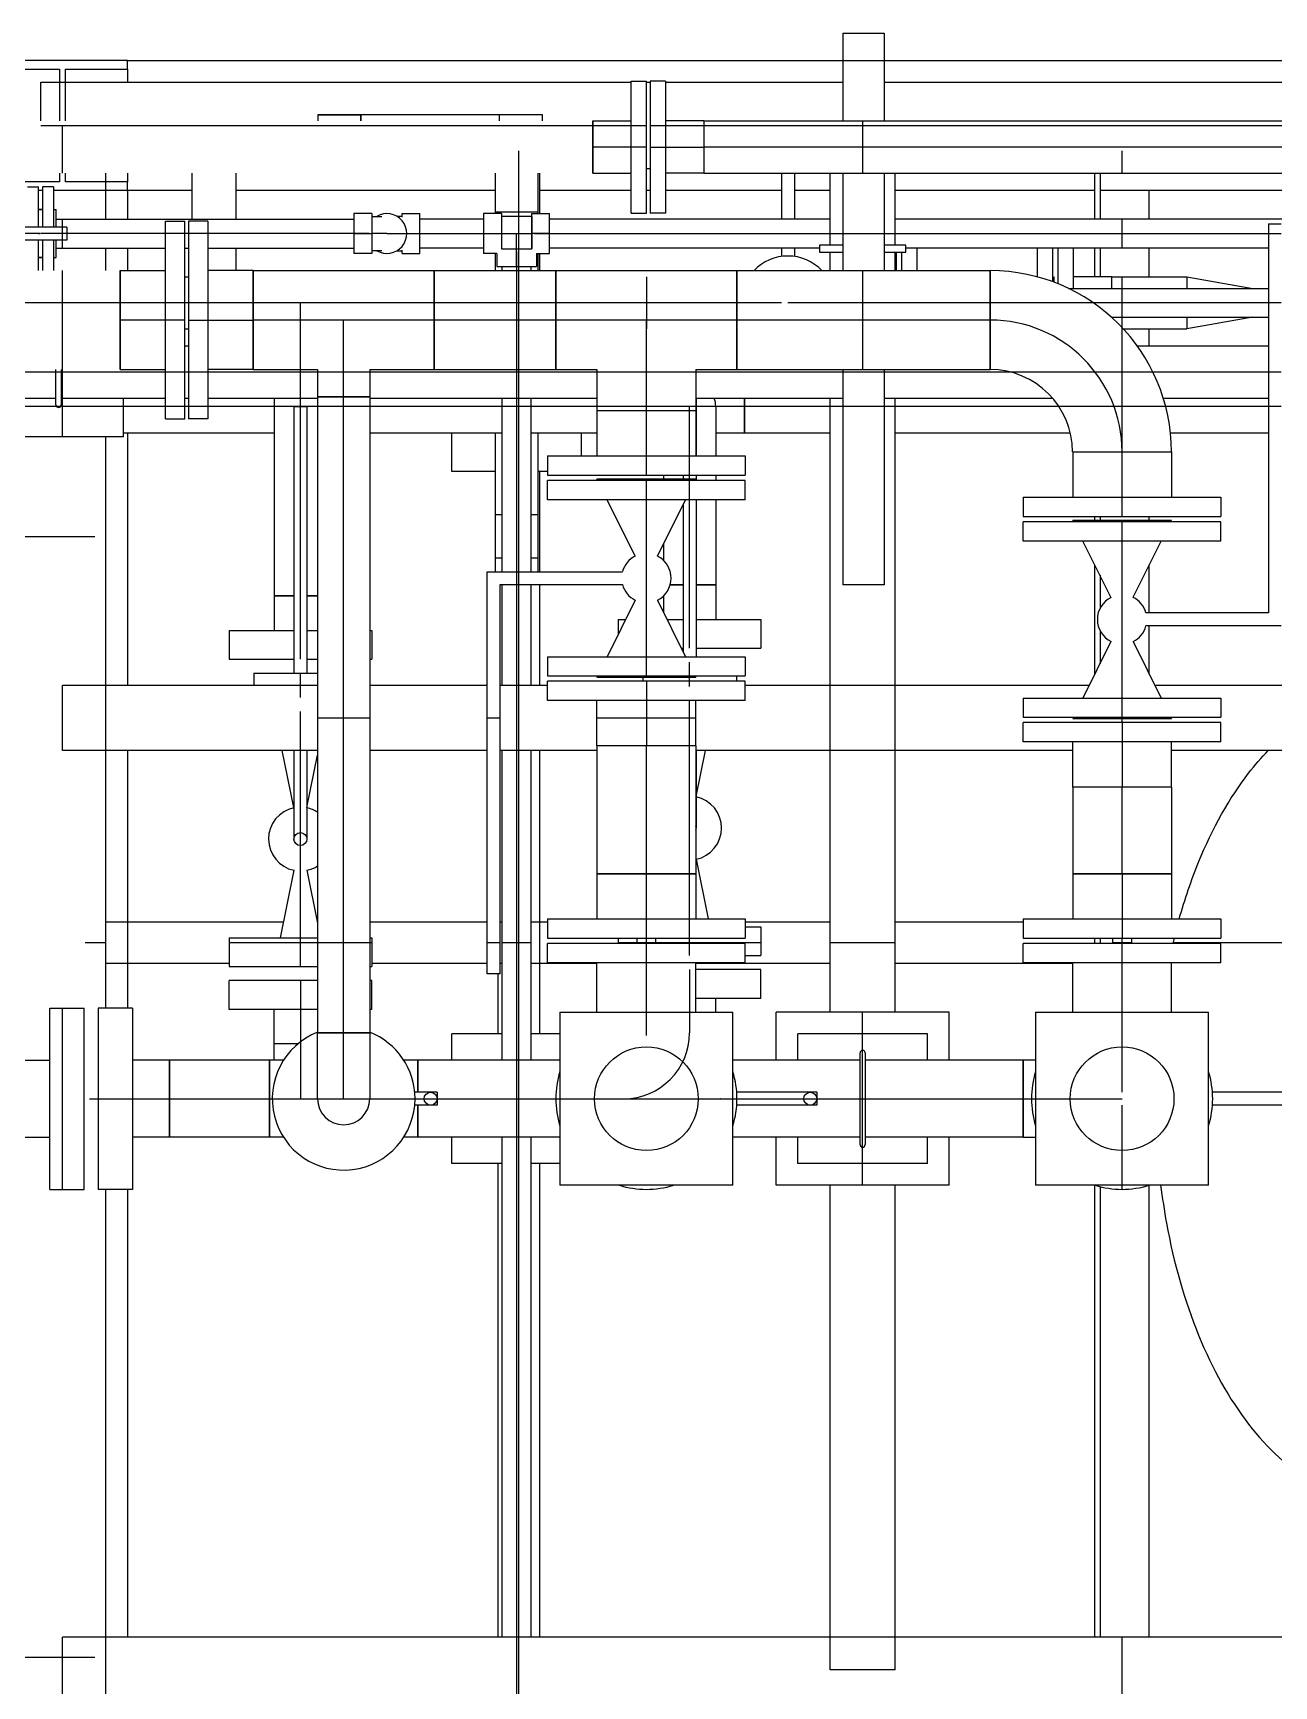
# Model space of a CAD drawing. Header units: inches. Extents: x 517790 to 538444, y 301815 to 302461.
# Drawn here: x 517890.816 to 517892.17, y 302338.956 to 302340.759 of the extents above; entities that cross this region are included whole.
import ezdxf

# ---------------------------------------------------------------- set-up
doc = ezdxf.new("R2010")
doc.units = ezdxf.units.IN
doc.header["$MEASUREMENT"] = 0
doc.layers.add('硅胶总平面底图 工艺装置区', color=253, linetype='Continuous')

msp = doc.modelspace()

# ---------------------------------------------------------------- linework, layer by layer
at = {"layer": '硅胶总平面底图 工艺装置区', "color": 253, "linetype": 'Continuous', "lineweight": -3}
for p, q in [((517891.6998, 302340.7593), (517891.7451, 302340.7593)), ((517891.6998, 302340.7593), (517891.6998, 302340.6634)), ((517891.7451, 302340.7593), (517891.7451, 302340.6634)), ((517890.9191, 302340.7293), (517890.7775, 302340.7293)), ((517890.9191, 302340.7293), (517891.6998, 302340.7293)), ((517890.9191, 302340.7198), (517890.9191, 302340.7293)), ((517891.6998, 302340.7293), (517891.7451, 302340.7293)), ((517891.7451, 302340.7293), (517893.2083, 302340.7293)), ((517890.7775, 302340.7198), (517890.845, 302340.7198)), ((517890.845, 302340.7198), (517890.845, 302340.6634)), ((517890.8516, 302340.6634), (517890.8516, 302340.7198)), ((517890.8516, 302340.7198), (517890.9191, 302340.7198)), ((517890.9191, 302340.7198), (517890.9191, 302340.7057)), ((517890.8247, 302340.7057), (517891.469, 302340.7057)), ((517890.8247, 302340.6634), (517890.8247, 302340.7057)), ((517891.469, 302340.6349), (517891.469, 302340.7068)), ((517891.469, 302340.7068), (517891.4855, 302340.7068)), ((517891.4855, 302340.6349), (517891.4855, 302340.7068)), ((517891.4855, 302340.7057), (517891.4897, 302340.7057)), ((517891.4897, 302340.7068), (517891.4897, 302340.6349)), ((517891.5063, 302340.7068), (517891.4897, 302340.7068)), ((517891.5063, 302340.7068), (517891.5063, 302340.6349)), ((517891.5063, 302340.7057), (517891.6998, 302340.7057)), ((517891.7451, 302340.7057), (517893.6912, 302340.7057)), ((517890.8247, 302340.6585), (517891.4855, 302340.6585)), ((517890.8483, 302340.6064), (517890.8483, 302340.6585)), ((517891.1268, 302340.6701), (517891.1268, 302340.6634)), ((517891.1268, 302340.6701), (517891.1268, 302340.6634)), ((517891.174, 302340.6701), (517891.1268, 302340.6701)), ((517891.1268, 302340.6701), (517891.174, 302340.6701)), ((517891.174, 302340.6634), (517891.174, 302340.6701)), ((517891.174, 302340.6634), (517891.174, 302340.6701)), ((517891.325, 302340.6701), (517891.174, 302340.6701)), ((517891.325, 302340.6701), (517891.174, 302340.6701)), ((517891.174, 302340.6701), (517891.174, 302340.6634)), ((517891.325, 302340.6701), (517891.325, 302340.6634)), ((517891.325, 302340.6701), (517891.325, 302340.6634)), ((517891.3722, 302340.6701), (517891.325, 302340.6701)), ((517891.3722, 302340.6701), (517891.325, 302340.6701)), ((517891.325, 302340.6701), (517891.325, 302340.6634)), ((517891.3722, 302340.6634), (517891.3722, 302340.6701)), ((517891.3722, 302340.6634), (517891.3722, 302340.6701)), ((517891.427, 302340.6349), (517891.427, 302340.6634)), ((517891.427, 302340.6634), (517891.469, 302340.6634)), ((517891.427, 302340.6634), (517891.427, 302340.6349)), ((517891.4897, 302340.6585), (517893.9539, 302340.6585)), ((517891.5482, 302340.6634), (517891.5063, 302340.6634)), ((517891.5482, 302340.6634), (517891.5482, 302340.6349)), ((517891.5482, 302340.6634), (517891.5482, 302340.6349)), ((517891.5482, 302340.6634), (517893.923, 302340.6634)), ((517891.7215, 302340.6634), (517891.7215, 302340.6064)), ((517891.3464, 302338.8248), (517891.3464, 302340.6309)), ((517891.4855, 302340.6349), (517891.427, 302340.6349)), ((517891.427, 302340.6064), (517891.427, 302340.6349)), ((517891.427, 302340.6349), (517891.427, 302340.6064)), ((517891.469, 302340.5629), (517891.469, 302340.6349)), ((517891.4855, 302340.5629), (517891.4855, 302340.6349)), ((517891.4897, 302340.6349), (517891.5482, 302340.6349)), ((517891.4897, 302340.6349), (517891.4897, 302340.5629)), ((517891.5063, 302340.6349), (517891.5063, 302340.5629)), ((517891.5482, 302340.6349), (517891.5482, 302340.6064)), ((517893.923, 302340.6349), (517891.5482, 302340.6349)), ((517891.5482, 302340.6349), (517891.5482, 302340.6064)), ((517892.0047, 302340.6064), (517892.0047, 302340.6309)), ((517890.845, 302340.6064), (517890.845, 302340.5971)), ((517890.8516, 302340.5971), (517890.8516, 302340.6064)), ((517890.8955, 302340.5562), (517890.8955, 302340.6064)), ((517890.9191, 302340.6064), (517890.9191, 302340.5971)), ((517890.9895, 302340.6064), (517890.9895, 302340.5562)), ((517891.0375, 302340.6064), (517891.0375, 302340.5562)), ((517891.3203, 302340.6064), (517891.3203, 302340.5641)), ((517891.3203, 302340.6064), (517891.3203, 302340.5641)), ((517891.3203, 302340.6064), (517891.3203, 302340.5622)), ((517891.3203, 302340.6064), (517891.3203, 302340.5622)), ((517891.3675, 302340.5622), (517891.3675, 302340.6064)), ((517891.3675, 302340.5622), (517891.3675, 302340.6064)), ((517891.3675, 302340.5641), (517891.3675, 302340.6064)), ((517891.3675, 302340.5641), (517891.3675, 302340.6064)), ((517891.3691, 302340.5622), (517891.3691, 302340.6064)), ((517891.427, 302340.6064), (517891.469, 302340.6064)), ((517891.4855, 302340.6113), (517891.4897, 302340.6113)), ((517891.5482, 302340.6064), (517891.5063, 302340.6064)), ((517891.5482, 302340.6064), (517893.923, 302340.6064)), ((517891.6329, 302340.6064), (517891.6329, 302340.5562)), ((517891.647, 302340.6064), (517891.647, 302340.5562)), ((517891.6861, 302340.5277), (517891.6861, 302340.6064)), ((517891.6998, 302340.6064), (517891.6998, 302340.5)), ((517891.7451, 302340.6064), (517891.7451, 302340.5)), ((517891.7569, 302340.5277), (517891.7569, 302340.6064)), ((517891.975, 302340.5562), (517891.975, 302340.6064)), ((517891.9806, 302340.6064), (517891.9806, 302340.5562)), ((517890.845, 302340.5971), (517890.7775, 302340.5971)), ((517890.8101, 302340.5914), (517890.8221, 302340.5914)), ((517890.8221, 302340.5476), (517890.8221, 302340.5914)), ((517890.8221, 302340.5877), (517890.8263, 302340.5877)), ((517890.8263, 302340.5914), (517890.8263, 302340.5476)), ((517890.8384, 302340.5914), (517890.8263, 302340.5914)), ((517890.8384, 302340.5914), (517890.8384, 302340.5476)), ((517890.8384, 302340.5877), (517890.9191, 302340.5877)), ((517890.9191, 302340.5971), (517890.8516, 302340.5971)), ((517890.9191, 302340.5877), (517890.9191, 302340.5971)), ((517890.9191, 302340.5877), (517890.9895, 302340.5877)), ((517890.9191, 302340.5877), (517890.9191, 302340.5562)), ((517891.0375, 302340.5877), (517891.3203, 302340.5877)), ((517891.3691, 302340.5877), (517891.469, 302340.5877)), ((517891.4855, 302340.5877), (517891.4897, 302340.5877)), ((517891.5063, 302340.5877), (517891.6329, 302340.5877)), ((517891.647, 302340.5877), (517891.6861, 302340.5877)), ((517891.7569, 302340.5877), (517891.975, 302340.5877)), ((517891.9806, 302340.5877), (517892.4059, 302340.5877)), ((517892.0344, 302340.5562), (517892.0344, 302340.5877)), ((517890.8221, 302340.5667), (517890.8263, 302340.5667)), ((517890.8263, 302340.5667), (517890.8221, 302340.5667)), ((517890.8384, 302340.5667), (517890.8412, 302340.5667)), ((517890.8412, 302340.5476), (517890.8412, 302340.5667)), ((517890.853, 302340.5476), (517890.6359, 302340.5476)), ((517890.8412, 302340.5562), (517891.1663, 302340.5562)), ((517890.8483, 302340.5247), (517890.8483, 302340.5562)), ((517890.853, 302340.5476), (517890.853, 302340.5405)), ((517890.9606, 302340.4461), (517890.9606, 302340.554)), ((517890.9606, 302340.554), (517890.9816, 302340.554)), ((517890.9816, 302340.4461), (517890.9816, 302340.554)), ((517890.9858, 302340.554), (517890.9858, 302340.4461)), ((517891.0069, 302340.554), (517890.9858, 302340.554)), ((517891.0069, 302340.554), (517891.0069, 302340.4461)), ((517891.1663, 302340.5622), (517891.1663, 302340.5188)), ((517891.1858, 302340.5622), (517891.1663, 302340.5622)), ((517891.1858, 302340.5622), (517891.1858, 302340.5188)), ((517891.1858, 302340.5592), (517891.1966, 302340.5592)), ((517891.2188, 302340.5592), (517891.2133, 302340.5592)), ((517891.2188, 302340.5584), (517891.2188, 302340.5622)), ((517891.2188, 302340.5622), (517891.2383, 302340.5622)), ((517891.2383, 302340.5188), (517891.2383, 302340.5622)), ((517891.3079, 302340.5562), (517891.2383, 302340.5562)), ((517891.3079, 302340.5622), (517891.3079, 302340.5188)), ((517891.3274, 302340.5622), (517891.3079, 302340.5622)), ((517891.3203, 302340.5641), (517891.3675, 302340.5641)), ((517891.3203, 302340.5641), (517891.3675, 302340.5641)), ((517891.3274, 302340.5622), (517891.3274, 302340.524)), ((517891.3604, 302340.5592), (517891.3274, 302340.5592)), ((517891.3604, 302340.524), (517891.3604, 302340.5622)), ((517891.3604, 302340.5622), (517891.3799, 302340.5622)), ((517891.3604, 302340.5592), (517891.3604, 302340.524)), ((517891.3799, 302340.5188), (517891.3799, 302340.5622)), ((517891.6861, 302340.5562), (517891.3799, 302340.5562)), ((517891.469, 302340.5629), (517891.4855, 302340.5629)), ((517891.5063, 302340.5629), (517891.4897, 302340.5629)), ((517892.3935, 302340.5562), (517891.7569, 302340.5562)), ((517892.0047, 302340.5247), (517892.0047, 302340.5562)), ((517892.1644, 302340.551), (517892.1785, 302340.551)), ((517892.1644, 302340.551), (517892.1644, 302340.1265)), ((517890.853, 302340.5334), (517890.6359, 302340.5334)), ((517890.8238, 302340.5405), (517890.7435, 302340.5405)), ((517890.8221, 302340.5405), (517890.8238, 302340.5405)), ((517890.8221, 302340.5), (517890.8221, 302340.5334)), ((517890.853, 302340.5405), (517890.8247, 302340.5405)), ((517890.8263, 302340.5405), (517890.8247, 302340.5405)), ((517890.8263, 302340.5334), (517890.8263, 302340.5)), ((517890.8384, 302340.5334), (517890.8384, 302340.5)), ((517890.8412, 302340.5142), (517890.8412, 302340.5334)), ((517890.9606, 302340.5405), (517890.853, 302340.5405)), ((517890.853, 302340.5405), (517890.853, 302340.5334)), ((517890.9816, 302340.5405), (517890.9606, 302340.5405)), ((517890.9858, 302340.5405), (517890.9816, 302340.5405)), ((517891.0069, 302340.5405), (517890.9858, 302340.5405)), ((517891.1663, 302340.5405), (517891.0069, 302340.5405)), ((517891.1828, 302340.5405), (517891.1663, 302340.5405)), ((517891.1663, 302340.5405), (517891.1828, 302340.5405)), ((517891.1828, 302340.5405), (517891.1858, 302340.5405)), ((517891.1858, 302340.5405), (517891.1858, 302340.5405)), ((517891.2023, 302340.5405), (517891.1858, 302340.5405)), ((517891.2023, 302340.5405), (517891.2383, 302340.5405)), ((517891.2383, 302340.5405), (517891.3079, 302340.5405)), ((517891.3079, 302340.5405), (517891.3244, 302340.5405)), ((517891.3079, 302340.5405), (517891.3244, 302340.5405)), ((517891.3244, 302340.5405), (517891.3274, 302340.5405)), ((517891.3274, 302340.5405), (517891.3604, 302340.5405)), ((517891.3439, 302340.524), (517891.3439, 302340.5405)), ((517891.3604, 302340.5405), (517891.3604, 302340.5405)), ((517891.3634, 302340.5405), (517891.3604, 302340.5405)), ((517891.3604, 302340.5405), (517891.3604, 302340.5405)), ((517891.3799, 302340.5405), (517891.3634, 302340.5405)), ((517891.3634, 302340.5405), (517891.3799, 302340.5405)), ((517891.3799, 302340.5405), (517891.6861, 302340.5405)), ((517891.6861, 302340.5405), (517891.7569, 302340.5405)), ((517891.7569, 302340.5405), (517892.1644, 302340.5405)), ((517892.1644, 302340.5405), (517892.1785, 302340.5405)), ((517890.8221, 302340.5142), (517890.8263, 302340.5142)), ((517890.8263, 302340.5142), (517890.8221, 302340.5142)), ((517890.8384, 302340.5142), (517890.8412, 302340.5142)), ((517890.8412, 302340.5247), (517890.9606, 302340.5247)), ((517890.8955, 302340.5), (517890.8955, 302340.5247)), ((517890.9191, 302340.5247), (517890.9191, 302340.5)), ((517890.9816, 302340.5247), (517890.9858, 302340.5247)), ((517891.0069, 302340.5247), (517891.1663, 302340.5247)), ((517891.0375, 302340.5247), (517891.0375, 302340.5)), ((517891.1858, 302340.5188), (517891.1663, 302340.5188)), ((517891.1966, 302340.5218), (517891.1858, 302340.5218)), ((517891.2133, 302340.5218), (517891.2188, 302340.5218)), ((517891.2188, 302340.5188), (517891.2188, 302340.5225)), ((517891.2188, 302340.5188), (517891.2383, 302340.5188)), ((517891.3079, 302340.5247), (517891.2383, 302340.5247)), ((517891.3222, 302340.5188), (517891.3079, 302340.5188)), ((517891.3203, 302340.5188), (517891.3203, 302340.5)), ((517891.3203, 302340.5188), (517891.3203, 302340.5)), ((517891.3222, 302340.5188), (517891.3222, 302340.5045)), ((517891.3274, 302340.524), (517891.3439, 302340.524)), ((517891.3439, 302340.521), (517891.3439, 302340.524)), ((517891.3439, 302340.524), (517891.3604, 302340.524)), ((517891.3439, 302340.521), (517891.3439, 302340.5045)), ((517891.3439, 302340.5045), (517891.3439, 302340.521)), ((517891.3656, 302340.5188), (517891.3799, 302340.5188)), ((517891.3656, 302340.5188), (517891.3656, 302340.5045)), ((517891.3675, 302340.5), (517891.3675, 302340.5188)), ((517891.3675, 302340.5), (517891.3675, 302340.5188)), ((517891.3691, 302340.5), (517891.3691, 302340.5188)), ((517891.6743, 302340.5247), (517891.3799, 302340.5247)), ((517891.6329, 302340.5247), (517891.6329, 302340.5154)), ((517891.647, 302340.5247), (517891.647, 302340.5154)), ((517891.6998, 302340.5277), (517891.6743, 302340.5277)), ((517891.6743, 302340.5277), (517891.6743, 302340.5202)), ((517891.6743, 302340.5202), (517891.6998, 302340.5202)), ((517891.6861, 302340.5), (517891.6861, 302340.5202)), ((517891.7687, 302340.5277), (517891.7451, 302340.5277)), ((517891.7451, 302340.5202), (517891.7687, 302340.5202)), ((517891.7569, 302340.5), (517891.7569, 302340.5202)), ((517891.7584, 302340.5), (517891.7584, 302340.5202)), ((517891.7641, 302340.5202), (517891.7641, 302340.5)), ((517891.7687, 302340.5202), (517891.7687, 302340.5277)), ((517892.1644, 302340.5247), (517891.7687, 302340.5247)), ((517891.7806, 302340.5247), (517891.7806, 302340.5)), ((517891.9125, 302340.4932), (517891.9125, 302340.5247)), ((517891.929, 302340.4879), (517891.929, 302340.5247)), ((517891.9347, 302340.5247), (517891.9347, 302340.4857)), ((517891.9512, 302340.5247), (517891.9512, 302340.4807)), ((517891.975, 302340.4934), (517891.975, 302340.5247)), ((517891.9806, 302340.5247), (517891.9806, 302340.4934)), ((517892.0344, 302340.4934), (517892.0344, 302340.5247)), ((517890.8483, 302340.3186), (517890.8483, 302340.5)), ((517890.9111, 302340.4461), (517890.9111, 302340.5)), ((517890.9111, 302340.5), (517890.9606, 302340.5)), ((517890.9111, 302340.5), (517890.9111, 302340.4461)), ((517890.9816, 302340.4934), (517890.9858, 302340.4934)), ((517891.0563, 302340.5), (517891.0069, 302340.5)), ((517891.0563, 302340.5), (517891.0563, 302340.4461)), ((517891.0563, 302340.3921), (517891.0563, 302340.5)), ((517891.0563, 302340.5), (517891.2539, 302340.5)), ((517891.2539, 302340.3921), (517891.2539, 302340.5)), ((517891.2539, 302340.5), (517891.2539, 302340.4461)), ((517891.2539, 302340.5), (517891.3867, 302340.5)), ((517891.2539, 302340.4934), (517891.2539, 302340.4934)), ((517891.3222, 302340.5045), (517891.3439, 302340.5045)), ((517891.3281, 302340.5), (517891.3281, 302340.5045)), ((517891.3439, 302340.5045), (517891.3439, 302340.5)), ((517891.3439, 302340.5045), (517891.3656, 302340.5045)), ((517891.3439, 302340.5), (517891.3439, 302340.361)), ((517891.3597, 302340.5), (517891.3597, 302340.5045)), ((517891.3867, 302340.3921), (517891.3867, 302340.5)), ((517891.3867, 302340.5), (517891.5843, 302340.5)), ((517891.3867, 302340.5), (517891.3867, 302340.4461)), ((517891.4855, 302340.4934), (517891.4855, 302340.4365)), ((517891.5843, 302340.5), (517891.5843, 302340.4461)), ((517891.5843, 302340.5), (517891.8608, 302340.5)), ((517891.5843, 302340.3921), (517891.5843, 302340.5)), ((517891.5843, 302340.4934), (517891.5843, 302340.4934)), ((517891.7215, 302340.5), (517891.7215, 302340.3921)), ((517891.8608, 302340.3921), (517891.8608, 302340.5)), ((517891.8608, 302340.5), (517891.8608, 302340.4461)), ((517891.929, 302340.4929), (517891.9305, 302340.4934)), ((517891.9305, 302340.4874), (517891.9305, 302340.4934)), ((517891.9932, 302340.4934), (517891.9512, 302340.4934)), ((517891.9932, 302340.4934), (517891.9932, 302340.4807)), ((517891.9932, 302340.4934), (517892.0754, 302340.4934)), ((517891.9932, 302340.4934), (517891.9932, 302340.4807)), ((517892.0047, 302340.3022), (517892.0047, 302340.4934)), ((517892.0754, 302340.4934), (517892.0754, 302340.4807)), ((517892.0754, 302340.4934), (517892.0754, 302340.4807)), ((517892.0754, 302340.4934), (517892.1473, 302340.4807)), ((517891.9461, 302340.4807), (517892.1644, 302340.4807)), ((517890.9816, 302340.465), (517889.2826, 302340.465)), ((517890.9858, 302340.465), (517890.9816, 302340.465)), ((517891.048, 302340.465), (517890.9858, 302340.465)), ((517891.048, 302340.465), (517891.048, 302340.465)), ((517891.048, 302340.465), (517891.048, 302340.465)), ((517891.1678, 302340.465), (517891.048, 302340.465)), ((517891.1079, 302340.393), (517891.1079, 302340.465)), ((517891.1679, 302340.465), (517891.1678, 302340.465)), ((517891.2539, 302340.465), (517891.1679, 302340.465)), ((517891.4855, 302340.465), (517891.2539, 302340.465)), ((517891.2539, 302340.465), (517891.2539, 302340.465)), ((517891.4855, 302340.465), (517891.4855, 302340.465)), ((517891.4855, 302340.465), (517891.4855, 302340.465)), ((517891.58, 302340.465), (517891.4855, 302340.465)), ((517891.5843, 302340.465), (517891.58, 302340.465)), ((517891.58, 302340.465), (517891.58, 302340.465)), ((517891.58, 302340.465), (517891.58, 302340.465)), ((517891.6329, 302340.465), (517891.5843, 302340.465)), ((517891.5843, 302340.465), (517891.5843, 302340.465)), ((517891.6759, 302340.465), (517891.64, 302340.465)), ((517891.6759, 302340.465), (517891.6759, 302340.465)), ((517891.6759, 302340.465), (517891.6759, 302340.465)), ((517891.9733, 302340.465), (517891.6759, 302340.465)), ((517892.1644, 302340.465), (517891.9733, 302340.465)), ((517892.1785, 302340.465), (517892.1644, 302340.465)), ((517890.9816, 302340.4461), (517890.9111, 302340.4461)), ((517890.9111, 302340.3921), (517890.9111, 302340.4461)), ((517890.9111, 302340.4461), (517890.9111, 302340.3921)), ((517890.9606, 302340.3382), (517890.9606, 302340.4461)), ((517890.9816, 302340.3382), (517890.9816, 302340.4461)), ((517890.9858, 302340.4461), (517891.0563, 302340.4461)), ((517890.9858, 302340.4461), (517890.9858, 302340.3382)), ((517891.0069, 302340.4461), (517891.0069, 302340.3382)), ((517891.0563, 302340.4461), (517891.0563, 302340.3921)), ((517891.0563, 302340.4461), (517891.0563, 302340.4461)), ((517891.0563, 302340.4461), (517891.0563, 302340.4461)), ((517891.2539, 302340.4461), (517891.0563, 302340.4461)), ((517891.1551, 302340.3622), (517891.1551, 302340.4461)), ((517891.2539, 302340.4461), (517891.2539, 302340.4461)), ((517891.3867, 302340.4461), (517891.2539, 302340.4461)), ((517891.2539, 302340.4461), (517891.2539, 302340.3921)), ((517891.3867, 302340.4461), (517891.3867, 302340.4461)), ((517891.5843, 302340.4461), (517891.3867, 302340.4461)), ((517891.3867, 302340.4461), (517891.3867, 302340.4461)), ((517891.3867, 302340.4461), (517891.3867, 302340.3921)), ((517891.4855, 302340.3473), (517891.4855, 302340.4461)), ((517891.8608, 302340.4461), (517891.5843, 302340.4461)), ((517891.5843, 302340.4461), (517891.5843, 302340.3921)), ((517891.5843, 302340.4461), (517891.5843, 302340.4461)), ((517891.8608, 302340.4461), (517891.8609, 302340.4461)), ((517891.8608, 302340.4461), (517891.8608, 302340.3921)), ((517891.8609, 302340.4461), (517891.8609, 302340.4461)), ((517891.9932, 302340.4492), (517892.1644, 302340.4492)), ((517892.0754, 302340.4492), (517892.0754, 302340.4365)), ((517892.0754, 302340.4492), (517892.0754, 302340.4365)), ((517892.1473, 302340.4492), (517892.0754, 302340.4365)), ((517890.9816, 302340.4365), (517890.9858, 302340.4365)), ((517891.2539, 302340.4365), (517891.2539, 302340.4365)), ((517891.5843, 302340.4365), (517891.5843, 302340.4365)), ((517892.0061, 302340.4365), (517892.0754, 302340.4365)), ((517892.0344, 302340.4179), (517892.0344, 302340.4365)), ((517890.9816, 302340.4179), (517890.9858, 302340.4179)), ((517891.2539, 302340.4179), (517891.2539, 302340.4179)), ((517891.5843, 302340.4179), (517891.5843, 302340.4179)), ((517892.0213, 302340.4179), (517892.1644, 302340.4179)), ((517890.8411, 302340.3894), (517890.6944, 302340.3894)), ((517890.8411, 302340.3536), (517890.8411, 302340.3921)), ((517890.8467, 302340.3894), (517890.8411, 302340.3894)), ((517890.8467, 302340.3921), (517890.8467, 302340.3536)), ((517890.9606, 302340.3894), (517890.8467, 302340.3894)), ((517890.9111, 302340.3921), (517890.9606, 302340.3921)), ((517890.9816, 302340.3894), (517890.9606, 302340.3894)), ((517890.9858, 302340.3894), (517890.9816, 302340.3894)), ((517891.0069, 302340.3894), (517890.9858, 302340.3894)), ((517891.0563, 302340.3921), (517891.0069, 302340.3921)), ((517891.1266, 302340.3894), (517891.0069, 302340.3894)), ((517891.0563, 302340.3921), (517891.1266, 302340.3921)), ((517891.1079, 302340.361), (517891.1079, 302340.393)), ((517891.1079, 302340.393), (517891.1079, 302340.393)), ((517891.1079, 302340.393), (517891.1079, 302340.393)), ((517891.1266, 302340.3921), (517891.1266, 302340.3622)), ((517891.1836, 302340.3894), (517891.1266, 302340.3894)), ((517891.1836, 302340.3921), (517891.2539, 302340.3921)), ((517891.1836, 302340.3921), (517891.1836, 302340.3622)), ((517891.4316, 302340.3894), (517891.1836, 302340.3894)), ((517891.2539, 302340.3921), (517891.3867, 302340.3921)), ((517891.3867, 302340.3921), (517891.4316, 302340.3921)), ((517891.4316, 302340.3921), (517891.4316, 302340.3473)), ((517891.5395, 302340.3894), (517891.4316, 302340.3894)), ((517891.5395, 302340.3921), (517891.5843, 302340.3921)), ((517891.5395, 302340.3921), (517891.5395, 302340.3473)), ((517891.6998, 302340.3894), (517891.5395, 302340.3894)), ((517891.5843, 302340.3921), (517891.8608, 302340.3921)), ((517891.6998, 302340.3921), (517891.6998, 302340.1571)), ((517891.7451, 302340.3894), (517891.6998, 302340.3894)), ((517891.7451, 302340.3921), (517891.7451, 302340.1571)), ((517891.8827, 302340.3894), (517891.7451, 302340.3894)), ((517892.0384, 302340.3894), (517891.8827, 302340.3894)), ((517892.1644, 302340.3894), (517892.0384, 302340.3894)), ((517892.1785, 302340.3894), (517892.1644, 302340.3894)), ((517890.6944, 302340.361), (517890.8411, 302340.361)), ((517890.9147, 302340.3517), (517890.7731, 302340.3517)), ((517890.8467, 302340.361), (517890.9606, 302340.361)), ((517890.9147, 302340.3186), (517890.9147, 302340.361)), ((517890.9606, 302340.3517), (517890.9147, 302340.3517)), ((517890.9816, 302340.3517), (517890.9606, 302340.3517)), ((517890.9816, 302340.361), (517890.9858, 302340.361)), ((517890.9858, 302340.3517), (517890.9816, 302340.3517)), ((517891.0069, 302340.3517), (517890.9858, 302340.3517)), ((517891.0069, 302340.361), (517891.1266, 302340.361)), ((517891.0794, 302340.3517), (517891.0069, 302340.3517)), ((517891.0794, 302340.361), (517891.0794, 302340.1451)), ((517891.1836, 302340.3517), (517891.0794, 302340.3517)), ((517891.1008, 302340.3518), (517891.1079, 302340.3518)), ((517891.1008, 302340.3518), (517891.1008, 302340.0609)), ((517891.1079, 302340.3518), (517891.1079, 302340.361)), ((517891.1079, 302340.1451), (517891.1079, 302340.3518)), ((517891.1079, 302340.3518), (517891.115, 302340.3518)), ((517891.115, 302340.3518), (517891.115, 302340.0609)), ((517891.1836, 302340.3622), (517891.1266, 302340.3622)), ((517891.1266, 302340.3622), (517891.1266, 302339.6684)), ((517891.1266, 302340.3622), (517891.1836, 302340.3622)), ((517891.1551, 302339.6684), (517891.1551, 302340.3622)), ((517891.1551, 302340.3622), (517891.1551, 302340.3622)), ((517891.1836, 302340.3622), (517891.1836, 302339.6684)), ((517891.1836, 302340.361), (517891.4316, 302340.361)), ((517891.3281, 302340.3517), (517891.1836, 302340.3517)), ((517891.3281, 302340.1715), (517891.3281, 302340.361)), ((517891.3597, 302340.3517), (517891.3281, 302340.3517)), ((517891.3439, 302340.361), (517891.3439, 302340.1715)), ((517891.3597, 302340.1715), (517891.3597, 302340.361)), ((517891.4316, 302340.3517), (517891.3597, 302340.3517)), ((517891.4728, 302340.3517), (517891.4316, 302340.3517)), ((517891.4728, 302340.3517), (517891.4728, 302340.3517)), ((517891.4728, 302340.3517), (517891.4728, 302340.3517)), ((517891.5612, 302340.3517), (517891.4728, 302340.3517)), ((517891.5327, 302340.2797), (517891.5327, 302340.3517)), ((517891.5395, 302340.361), (517891.6998, 302340.361)), ((517891.5398, 302340.361), (517891.5398, 302340.2978)), ((517891.5612, 302340.3517), (517891.5612, 302340.2978)), ((517891.5926, 302340.3517), (517891.5612, 302340.3517)), ((517891.5926, 302340.3517), (517891.5926, 302340.361)), ((517891.5927, 302340.3517), (517891.5926, 302340.3517)), ((517891.5926, 302340.3232), (517891.5926, 302340.3517)), ((517891.5927, 302340.361), (517891.5927, 302340.3232)), ((517891.6861, 302340.3517), (517891.5927, 302340.3517)), ((517891.6861, 302339.6909), (517891.6861, 302340.361)), ((517891.7569, 302340.3517), (517891.6861, 302340.3517)), ((517891.7451, 302340.361), (517891.9289, 302340.361)), ((517891.7569, 302339.6909), (517891.7569, 302340.361)), ((517891.9359, 302340.3517), (517891.7569, 302340.3517)), ((517892.0524, 302340.3517), (517891.9359, 302340.3517)), ((517892.0497, 302340.361), (517892.1644, 302340.361)), ((517892.1644, 302340.3517), (517892.0524, 302340.3517)), ((517892.1785, 302340.3517), (517892.1644, 302340.3517)), ((517890.9606, 302340.3382), (517890.9816, 302340.3382)), ((517891.0069, 302340.3382), (517890.9858, 302340.3382)), ((517891.4316, 302340.3473), (517891.5395, 302340.3473)), ((517891.4316, 302340.3473), (517891.5395, 302340.3473)), ((517891.4316, 302340.3473), (517891.4316, 302340.2978)), ((517891.4728, 302340.3473), (517891.4728, 302340.3473)), ((517891.4728, 302340.3473), (517891.4728, 302340.3473)), ((517891.4855, 302340.3473), (517891.4855, 302340.3473)), ((517891.4855, 302340.2768), (517891.4855, 302340.3473)), ((517891.5042, 302340.3473), (517891.5042, 302340.3473)), ((517891.5256, 302340.3473), (517891.5256, 302340.3473)), ((517891.5395, 302340.3473), (517891.5395, 302340.2978)), ((517890.9147, 302340.3186), (517890.7731, 302340.3186)), ((517890.8955, 302339.6954), (517890.8955, 302340.3186)), ((517890.9147, 302340.3232), (517891.0794, 302340.3232)), ((517890.9191, 302340.3232), (517890.9191, 302340.0472)), ((517891.1836, 302340.3232), (517891.3281, 302340.3232)), ((517891.2731, 302340.2809), (517891.2731, 302340.3232)), ((517891.3203, 302340.3232), (517891.3203, 302340.1715)), ((517891.3203, 302340.3232), (517891.3203, 302340.1715)), ((517891.3597, 302340.3232), (517891.4316, 302340.3232)), ((517891.3675, 302340.1715), (517891.3675, 302340.3232)), ((517891.3675, 302340.1715), (517891.3675, 302340.3232)), ((517891.4147, 302340.2978), (517891.4147, 302340.3232)), ((517891.5612, 302340.3232), (517891.5926, 302340.3232)), ((517891.5926, 302340.3232), (517891.5927, 302340.3232)), ((517891.5927, 302340.3232), (517891.6861, 302340.3232)), ((517891.7569, 302340.3232), (517891.9483, 302340.3232)), ((517892.0575, 302340.3232), (517892.1644, 302340.3232)), ((517891.3776, 302340.2978), (517891.5934, 302340.2978)), ((517891.3776, 302340.2978), (517891.3776, 302340.2768)), ((517891.5934, 302340.2978), (517891.5934, 302340.2768)), ((517891.9508, 302340.3022), (517892.0587, 302340.3022)), ((517891.9508, 302340.3022), (517892.0587, 302340.3022)), ((517891.9508, 302340.3022), (517891.9508, 302340.2528)), ((517892.0047, 302340.3022), (517892.0047, 302340.3022)), ((517892.0047, 302340.3022), (517892.0047, 302340.3022)), ((517892.0047, 302340.2317), (517892.0047, 302340.3022)), ((517892.0587, 302340.3022), (517892.0587, 302340.2528)), ((517891.3203, 302340.2809), (517891.2731, 302340.2809)), ((517891.3776, 302340.2809), (517891.3675, 302340.2809)), ((517891.3691, 302340.1715), (517891.3691, 302340.2809)), ((517891.3776, 302340.2768), (517891.5934, 302340.2768)), ((517891.5042, 302340.2768), (517891.5042, 302340.2726)), ((517891.5256, 302340.2768), (517891.5256, 302340.2726)), ((517891.5327, 302340.2798), (517891.5327, 302340.2798)), ((517891.5327, 302340.2798), (517891.5327, 302340.2797)), ((517891.5327, 302340.1571), (517891.5327, 302340.2797)), ((517891.5398, 302340.2768), (517891.5398, 302340.2712)), ((517891.5612, 302340.2768), (517891.5612, 302340.2712)), ((517891.5934, 302340.2712), (517891.3776, 302340.2712)), ((517891.3776, 302340.2501), (517891.3776, 302340.2712)), ((517891.5395, 302340.2726), (517891.4316, 302340.2726)), ((517891.4323, 302340.2712), (517891.4316, 302340.2726)), ((517891.4855, 302340.0563), (517891.4855, 302340.2726)), ((517891.5387, 302340.2712), (517891.5395, 302340.2726)), ((517891.5934, 302340.2501), (517891.5934, 302340.2712)), ((517891.5934, 302340.2501), (517891.3776, 302340.2501)), ((517891.4734, 302340.1886), (517891.4428, 302340.2501)), ((517891.4976, 302340.1886), (517891.5283, 302340.2501)), ((517891.5256, 302340.2449), (517891.5256, 302340.084)), ((517891.5398, 302340.2501), (517891.5398, 302340.0788)), ((517891.5612, 302340.2501), (517891.5612, 302340.1571)), ((517891.8968, 302340.2528), (517892.1126, 302340.2528)), ((517891.8968, 302340.2528), (517891.8968, 302340.2317)), ((517892.1126, 302340.2528), (517892.1126, 302340.2317)), ((517891.3281, 302340.2337), (517891.3203, 302340.2337)), ((517891.3281, 302340.2337), (517891.3203, 302340.2337)), ((517891.3203, 302340.2337), (517891.3203, 302340.1865)), ((517891.3203, 302340.2337), (517891.3203, 302340.1865)), ((517891.3675, 302340.2337), (517891.3597, 302340.2337)), ((517891.3675, 302340.2337), (517891.3597, 302340.2337)), ((517891.3675, 302340.1865), (517891.3675, 302340.2337)), ((517891.3675, 302340.1865), (517891.3675, 302340.2337)), ((517891.8968, 302340.2317), (517892.1126, 302340.2317)), ((517892.1126, 302340.2261), (517891.8968, 302340.2261)), ((517891.8968, 302340.205), (517891.8968, 302340.2261)), ((517892.0587, 302340.2275), (517891.9508, 302340.2275)), ((517891.9515, 302340.2261), (517891.9508, 302340.2275)), ((517891.975, 302340.2275), (517891.975, 302340.2317)), ((517891.9806, 302340.2317), (517891.9806, 302340.2275)), ((517892.0047, 302340.0112), (517892.0047, 302340.2275)), ((517892.0344, 302340.2275), (517892.0344, 302340.2317)), ((517892.0579, 302340.2261), (517892.0587, 302340.2275)), ((517892.1126, 302340.205), (517892.1126, 302340.2261)), ((517890.8011, 302340.2101), (517890.8834, 302340.2101)), ((517892.1126, 302340.205), (517891.8968, 302340.205)), ((517891.9926, 302340.1436), (517891.962, 302340.205)), ((517892.0168, 302340.1436), (517892.0474, 302340.205)), ((517891.5042, 302340.202), (517891.5042, 302340.184)), ((517891.3117, 302340.1574), (517891.3117, 302340.1715)), ((517891.3117, 302340.1715), (517891.4594, 302340.1715)), ((517891.3203, 302340.1865), (517891.3281, 302340.1865)), ((517891.3203, 302340.1865), (517891.3281, 302340.1865)), ((517891.3439, 302340.1715), (517891.3439, 302340.1574)), ((517891.3597, 302340.1865), (517891.3675, 302340.1865)), ((517891.3597, 302340.1865), (517891.3675, 302340.1865)), ((517891.975, 302340.0598), (517891.975, 302340.179)), ((517892.0344, 302340.1265), (517892.0344, 302340.179)), ((517891.3117, 302339.7329), (517891.3117, 302340.1574)), ((517891.3258, 302340.1574), (517891.4594, 302340.1574)), ((517891.3258, 302339.7329), (517891.3258, 302340.1574)), ((517891.3281, 302340.0472), (517891.3281, 302340.1574)), ((517891.3439, 302340.1574), (517891.3439, 302340.0472)), ((517891.3597, 302340.0472), (517891.3597, 302340.1574)), ((517891.3691, 302340.0472), (517891.3691, 302340.1574)), ((517891.5115, 302340.1571), (517891.5256, 302340.1571)), ((517891.5256, 302340.1571), (517891.5115, 302340.1571)), ((517891.5327, 302340.088), (517891.5327, 302340.1571)), ((517891.5398, 302340.1571), (517891.5612, 302340.1571)), ((517891.5612, 302340.1571), (517891.5398, 302340.1571)), ((517891.5612, 302340.1571), (517891.5612, 302340.1195)), ((517891.7451, 302340.1571), (517891.6998, 302340.1571)), ((517891.9806, 302340.1676), (517891.9806, 302340.1317)), ((517891.1008, 302340.1451), (517891.0794, 302340.1451)), ((517891.0794, 302340.1451), (517891.1008, 302340.1451)), ((517891.0794, 302340.1451), (517891.0794, 302340.1075)), ((517891.1079, 302340.076), (517891.1079, 302340.1451)), ((517891.1266, 302340.1451), (517891.115, 302340.1451)), ((517891.115, 302340.1451), (517891.1266, 302340.1451)), ((517891.4734, 302340.1403), (517891.4428, 302340.0788)), ((517891.4976, 302340.1403), (517891.5283, 302340.0788)), ((517891.5042, 302340.145), (517891.5042, 302340.1269)), ((517891.4548, 302340.1195), (517891.4631, 302340.1195)), ((517891.4548, 302340.1195), (517891.4548, 302340.1029)), ((517891.5079, 302340.1195), (517891.5256, 302340.1195)), ((517891.5398, 302340.1195), (517891.6106, 302340.1195)), ((517891.6106, 302340.1195), (517891.6106, 302340.088)), ((517892.1644, 302340.1265), (517892.0308, 302340.1265)), ((517891.03, 302340.1075), (517891.1008, 302340.1075)), ((517891.03, 302340.1075), (517891.03, 302340.076)), ((517891.115, 302340.1075), (517891.1266, 302340.1075)), ((517891.1836, 302340.1075), (517891.1858, 302340.1075)), ((517891.1858, 302340.1075), (517891.1858, 302340.076)), ((517891.9806, 302340.1071), (517891.9806, 302340.0711)), ((517892.1785, 302340.1123), (517892.0308, 302340.1123)), ((517892.0344, 302340.0598), (517892.0344, 302340.1123)), ((517891.3776, 302340.0788), (517891.5934, 302340.0788)), ((517891.3776, 302340.0788), (517891.3776, 302340.0578)), ((517891.5236, 302340.088), (517891.5256, 302340.088)), ((517891.5398, 302340.088), (517891.6106, 302340.088)), ((517891.5934, 302340.0788), (517891.5934, 302340.0578)), ((517891.9926, 302340.0952), (517891.962, 302340.0337)), ((517892.0168, 302340.0952), (517892.0474, 302340.0337)), ((517891.03, 302340.076), (517891.1008, 302340.076)), ((517891.057, 302340.0609), (517891.1079, 302340.0609)), ((517891.057, 302340.0609), (517891.057, 302340.0472)), ((517891.1079, 302340.0341), (517891.1079, 302340.0609)), ((517891.1079, 302340.0609), (517891.1266, 302340.0609)), ((517891.115, 302340.076), (517891.1266, 302340.076)), ((517891.1836, 302340.076), (517891.1858, 302340.076)), ((517891.5327, 302340.0461), (517891.5327, 302340.0729)), ((517891.1266, 302340.0472), (517890.8483, 302340.0472)), ((517890.8483, 302339.9764), (517890.8483, 302340.0472)), ((517891.3117, 302340.0472), (517891.1836, 302340.0472)), ((517891.3776, 302340.0472), (517891.3258, 302340.0472)), ((517891.3439, 302340.0472), (517891.3439, 302339.9764)), ((517891.3776, 302340.0578), (517891.5934, 302340.0578)), ((517891.5934, 302340.0521), (517891.3776, 302340.0521)), ((517891.3776, 302340.0311), (517891.3776, 302340.0521)), ((517891.4323, 302340.0578), (517891.4316, 302340.0563)), ((517891.4316, 302340.0563), (517891.5395, 302340.0563)), ((517891.4818, 302340.0563), (517891.4818, 302340.0521)), ((517891.4855, 302340.0521), (517891.4855, 302339.9816)), ((517891.5387, 302340.0578), (517891.5395, 302340.0563)), ((517891.5837, 302340.0578), (517891.5837, 302340.0521)), ((517891.5934, 302340.0311), (517891.5934, 302340.0521)), ((517891.9687, 302340.0472), (517891.5934, 302340.0472)), ((517893.3088, 302340.0472), (517892.0407, 302340.0472)), ((517891.5934, 302340.0311), (517891.3776, 302340.0311)), ((517891.4316, 302339.9816), (517891.4316, 302340.0311)), ((517891.5327, 302339.7715), (517891.5327, 302340.031)), ((517891.5395, 302339.9816), (517891.5395, 302340.0311)), ((517891.8968, 302340.0337), (517892.1126, 302340.0337)), ((517891.8968, 302340.0337), (517891.8968, 302340.0127)), ((517892.1126, 302340.0337), (517892.1126, 302340.0127)), ((517891.1079, 302339.9764), (517891.1079, 302340.019)), ((517891.1836, 302340.0118), (517891.1266, 302340.0118)), ((517891.3258, 302340.0118), (517891.3117, 302340.0118)), ((517891.5395, 302340.0118), (517891.4316, 302340.0118)), ((517891.8968, 302340.0127), (517892.1126, 302340.0127)), ((517892.1126, 302340.007), (517891.8968, 302340.007)), ((517891.8968, 302339.986), (517891.8968, 302340.007)), ((517891.9515, 302340.0127), (517891.9508, 302340.0112)), ((517891.9508, 302340.0112), (517892.0587, 302340.0112)), ((517892.0584, 302340.0118), (517891.9511, 302340.0118)), ((517892.0047, 302340.007), (517892.0047, 302340.0112)), ((517892.0047, 302340.007), (517892.0047, 302339.9365)), ((517892.0579, 302340.0127), (517892.0587, 302340.0112)), ((517892.1126, 302339.986), (517892.1126, 302340.007)), ((517891.1266, 302339.9764), (517890.8483, 302339.9764)), ((517890.9191, 302339.9764), (517890.9191, 302339.6954)), ((517891.1008, 302339.9144), (517891.0881, 302339.9764)), ((517891.1008, 302339.9764), (517891.1008, 302339.8798)), ((517891.1079, 302339.7406), (517891.1079, 302339.9764)), ((517891.115, 302339.9764), (517891.115, 302339.8798)), ((517891.115, 302339.9144), (517891.1266, 302339.9713)), ((517891.3117, 302339.9764), (517891.1836, 302339.9764)), ((517891.4316, 302339.9764), (517891.3258, 302339.9764)), ((517891.3281, 302339.6384), (517891.3281, 302339.9764)), ((517891.3439, 302339.9764), (517891.3439, 302339.6384)), ((517891.3597, 302339.6384), (517891.3597, 302339.9764)), ((517891.3691, 302339.6673), (517891.3691, 302339.9764)), ((517891.5395, 302339.9816), (517891.4316, 302339.9816)), ((517891.5395, 302339.9816), (517891.4316, 302339.9816)), ((517891.4316, 302339.9816), (517891.4316, 302339.842)), ((517891.4855, 302339.842), (517891.4855, 302339.9816)), ((517891.5395, 302339.9816), (517891.5395, 302339.842)), ((517891.9508, 302339.9764), (517891.5395, 302339.9764)), ((517891.5398, 302339.9264), (517891.55, 302339.9764)), ((517891.5398, 302339.9764), (517891.5398, 302339.8918)), ((517892.1126, 302339.986), (517891.8968, 302339.986)), ((517891.9508, 302339.9365), (517891.9508, 302339.986)), ((517892.0587, 302339.9365), (517892.0587, 302339.986)), ((517894.0983, 302339.9764), (517892.0587, 302339.9764)), ((517892.0587, 302339.9365), (517891.9508, 302339.9365)), ((517892.0587, 302339.9365), (517891.9508, 302339.9365)), ((517891.9508, 302339.9365), (517891.9508, 302339.842)), ((517892.0047, 302339.842), (517892.0047, 302339.9365)), ((517892.0587, 302339.9365), (517892.0587, 302339.842)), ((517891.1009, 302339.8457), (517891.0859, 302339.772)), ((517891.1149, 302339.8457), (517891.1266, 302339.7882)), ((517891.5397, 302339.8577), (517891.553, 302339.7926)), ((517891.4316, 302339.842), (517891.4855, 302339.842)), ((517891.4316, 302339.842), (517891.4316, 302339.7926)), ((517891.5395, 302339.842), (517891.4316, 302339.842)), ((517891.4855, 302339.7715), (517891.4855, 302339.842)), ((517891.4855, 302339.842), (517891.5395, 302339.842)), ((517891.5395, 302339.842), (517891.5395, 302339.7926)), ((517891.9508, 302339.842), (517892.0047, 302339.842)), ((517891.9508, 302339.842), (517891.9508, 302339.7926)), ((517892.0587, 302339.842), (517891.9508, 302339.842)), ((517892.0047, 302339.842), (517892.0047, 302339.7715)), ((517892.0047, 302339.842), (517892.0587, 302339.842)), ((517892.0587, 302339.842), (517892.0587, 302339.7926)), ((517891.3776, 302339.7926), (517891.4855, 302339.7926)), ((517891.3776, 302339.7926), (517891.3776, 302339.7715)), ((517891.4855, 302339.7926), (517891.5934, 302339.7926)), ((517891.5934, 302339.7926), (517891.5934, 302339.7715)), ((517891.8968, 302339.7926), (517892.0047, 302339.7926)), ((517891.8968, 302339.7926), (517891.8968, 302339.7715)), ((517892.0047, 302339.7926), (517892.1126, 302339.7926)), ((517892.1126, 302339.7926), (517892.1126, 302339.7715)), ((517891.0894, 302339.7892), (517890.8955, 302339.7892)), ((517891.03, 302339.772), (517891.1079, 302339.772)), ((517891.03, 302339.772), (517891.03, 302339.7406)), ((517891.1079, 302339.772), (517891.1266, 302339.772)), ((517891.1266, 302339.7892), (517891.1264, 302339.7892)), ((517891.3117, 302339.7892), (517891.1836, 302339.7892)), ((517891.1836, 302339.772), (517891.1858, 302339.772)), ((517891.1858, 302339.772), (517891.1858, 302339.7406)), ((517891.3281, 302339.7892), (517891.3258, 302339.7892)), ((517891.3776, 302339.7892), (517891.3597, 302339.7892)), ((517891.6861, 302339.7892), (517891.5934, 302339.7892)), ((517891.5934, 302339.784), (517891.6106, 302339.784)), ((517891.6106, 302339.784), (517891.6106, 302339.7526)), ((517891.8968, 302339.7892), (517891.7569, 302339.7892)), ((517890.8955, 302339.7665), (517890.873, 302339.7665)), ((517891.1858, 302339.7665), (517891.03, 302339.7665)), ((517891.3258, 302339.7665), (517891.3117, 302339.7665)), ((517891.3597, 302339.7665), (517891.3281, 302339.7665)), ((517891.3776, 302339.7715), (517891.4855, 302339.7715)), ((517891.4855, 302339.7659), (517891.3776, 302339.7659)), ((517891.3776, 302339.7449), (517891.3776, 302339.7659)), ((517891.4548, 302339.7715), (517891.4548, 302339.7659)), ((517891.6106, 302339.7665), (517891.4548, 302339.7665)), ((517891.4754, 302339.7659), (517891.4754, 302339.7715)), ((517891.4855, 302339.7715), (517891.5934, 302339.7715)), ((517891.4855, 302339.7659), (517891.4855, 302339.7715)), ((517891.5934, 302339.7659), (517891.4855, 302339.7659)), ((517891.4855, 302339.7493), (517891.4855, 302339.7659)), ((517891.4956, 302339.7715), (517891.4956, 302339.7659)), ((517891.5327, 302339.7659), (517891.5327, 302339.7715)), ((517891.5327, 302339.7526), (517891.5327, 302339.7659)), ((517891.5934, 302339.7449), (517891.5934, 302339.7659)), ((517891.7569, 302339.7665), (517891.6861, 302339.7665)), ((517891.8968, 302339.7715), (517892.0047, 302339.7715)), ((517892.0047, 302339.7659), (517891.8968, 302339.7659)), ((517891.8968, 302339.7449), (517891.8968, 302339.7659)), ((517891.975, 302339.7659), (517891.975, 302339.7715)), ((517891.9806, 302339.7715), (517891.9806, 302339.7659)), ((517891.9946, 302339.7659), (517891.9946, 302339.7715)), ((517892.0148, 302339.7665), (517891.9946, 302339.7665)), ((517892.0047, 302339.7715), (517892.1126, 302339.7715)), ((517892.0047, 302339.7659), (517892.0047, 302339.7715)), ((517892.1126, 302339.7659), (517892.0047, 302339.7659)), ((517892.0047, 302339.7493), (517892.0047, 302339.7659)), ((517892.0148, 302339.7715), (517892.0148, 302339.7659)), ((517895.3928, 302339.7665), (517892.0603, 302339.7665)), ((517892.1126, 302339.7449), (517892.1126, 302339.7659)), ((517891.03, 302339.7439), (517890.8955, 302339.7439)), ((517891.03, 302339.7406), (517891.1079, 302339.7406)), ((517891.1079, 302339.7406), (517891.1266, 302339.7406)), ((517891.1836, 302339.7406), (517891.1858, 302339.7406)), ((517891.3117, 302339.7439), (517891.1858, 302339.7439)), ((517891.3281, 302339.7439), (517891.3258, 302339.7439)), ((517891.4316, 302339.7439), (517891.3597, 302339.7439)), ((517891.4855, 302339.7449), (517891.3776, 302339.7449)), ((517891.4316, 302339.6909), (517891.4316, 302339.7449)), ((517891.4855, 302339.6653), (517891.4855, 302339.7493)), ((517891.4855, 302339.7493), (517891.4855, 302339.7493)), ((517891.4855, 302339.7493), (517891.4855, 302339.7493)), ((517891.5934, 302339.7449), (517891.4855, 302339.7449)), ((517891.5327, 302339.7375), (517891.5327, 302339.6684)), ((517891.5395, 302339.6909), (517891.5395, 302339.7449)), ((517891.6861, 302339.7439), (517891.5395, 302339.7439)), ((517891.6106, 302339.7375), (517891.5395, 302339.7375)), ((517891.5934, 302339.7526), (517891.6106, 302339.7526)), ((517891.6106, 302339.706), (517891.6106, 302339.7375)), ((517891.9508, 302339.7439), (517891.7569, 302339.7439)), ((517892.0047, 302339.7449), (517891.8968, 302339.7449)), ((517891.9508, 302339.6909), (517891.9508, 302339.7449)), ((517892.0047, 302339.6653), (517892.0047, 302339.7493)), ((517892.0047, 302339.7493), (517892.0047, 302339.7493)), ((517892.0047, 302339.7493), (517892.0047, 302339.7493)), ((517892.1126, 302339.7449), (517892.0047, 302339.7449)), ((517892.0587, 302339.6909), (517892.0587, 302339.7449)), ((517891.1079, 302339.7255), (517891.03, 302339.7255)), ((517891.03, 302339.694), (517891.03, 302339.7255)), ((517891.1079, 302339.7255), (517891.1079, 302339.6585)), ((517891.1266, 302339.7255), (517891.1079, 302339.7255)), ((517891.1858, 302339.7255), (517891.1836, 302339.7255)), ((517891.1858, 302339.694), (517891.1858, 302339.7255)), ((517891.3258, 302339.7329), (517891.3117, 302339.7329)), ((517891.3238, 302339.6673), (517891.3238, 302339.7329)), ((517891.6106, 302339.706), (517891.5395, 302339.706)), ((517891.5612, 302339.6909), (517891.5612, 302339.706)), ((517890.8345, 302339.5965), (517890.8345, 302339.6954)), ((517890.8345, 302339.6954), (517890.8719, 302339.6954)), ((517890.8483, 302339.4976), (517890.8483, 302339.6954)), ((517890.8719, 302339.5965), (517890.8719, 302339.6954)), ((517890.887, 302339.6954), (517890.887, 302339.5965)), ((517890.9245, 302339.6954), (517890.887, 302339.6954)), ((517890.9245, 302339.6954), (517890.9245, 302339.5965)), ((517891.1079, 302339.694), (517891.03, 302339.694)), ((517891.0794, 302339.6564), (517891.0794, 302339.694)), ((517891.1266, 302339.694), (517891.1079, 302339.694)), ((517891.1858, 302339.694), (517891.1836, 302339.694)), ((517891.3911, 302339.6909), (517891.5799, 302339.6909)), ((517891.3911, 302339.6909), (517891.3911, 302339.5021)), ((517891.5799, 302339.5021), (517891.5799, 302339.6909)), ((517891.6271, 302339.6384), (517891.6271, 302339.6909)), ((517891.8159, 302339.6909), (517891.6271, 302339.6909)), ((517891.7215, 302339.5021), (517891.7215, 302339.6909)), ((517891.8159, 302339.6384), (517891.8159, 302339.6909)), ((517891.9103, 302339.6909), (517892.0991, 302339.6909)), ((517891.9103, 302339.6909), (517891.9103, 302339.5021)), ((517892.0991, 302339.5021), (517892.0991, 302339.6909)), ((517891.1836, 302339.6684), (517891.1266, 302339.6684)), ((517891.1266, 302339.6684), (517891.1836, 302339.6684)), ((517891.1266, 302339.5965), (517891.1266, 302339.6684)), ((517891.1551, 302339.6684), (517891.1551, 302339.6684)), ((517891.1551, 302339.6684), (517891.1551, 302339.6684)), ((517891.1551, 302339.5965), (517891.1551, 302339.6684)), ((517891.1836, 302339.6684), (517891.1836, 302339.5965)), ((517891.3281, 302339.6673), (517891.2731, 302339.6673)), ((517891.2731, 302339.6384), (517891.2731, 302339.6673)), ((517891.3911, 302339.6673), (517891.3597, 302339.6673)), ((517891.4855, 302339.6653), (517891.4855, 302339.6653)), ((517891.4855, 302339.6653), (517891.4855, 302339.6653)), ((517891.5327, 302339.6684), (517891.5327, 302339.6684)), ((517891.5327, 302339.6684), (517891.5327, 302339.6684)), ((517891.6507, 302339.6384), (517891.6507, 302339.6673)), ((517891.7923, 302339.6673), (517891.6507, 302339.6673)), ((517891.7923, 302339.6384), (517891.7923, 302339.6673)), ((517892.0047, 302339.6653), (517892.0047, 302339.6653)), ((517892.0047, 302339.6653), (517892.0047, 302339.6653)), ((517892.0047, 302339.6036), (517892.0047, 302339.6653)), ((517891.1053, 302339.6564), (517891.0794, 302339.6564)), ((517891.0794, 302339.6384), (517891.0794, 302339.6564)), ((517891.1053, 302339.6564), (517891.0794, 302339.6564)), ((517891.1079, 302339.6585), (517891.1079, 302339.6564)), ((517891.1079, 302339.6564), (517891.1079, 302339.5965)), ((517891.1079, 302339.6564), (517891.1079, 302339.6564)), ((517891.7187, 302339.5464), (517891.7187, 302339.6465)), ((517891.7243, 302339.6465), (517891.7243, 302339.5464)), ((517890.7347, 302339.6384), (517890.8345, 302339.6384)), ((517890.9649, 302339.6384), (517890.9245, 302339.6384)), ((517890.9649, 302339.5545), (517890.9649, 302339.6384)), ((517891.0741, 302339.6384), (517890.9649, 302339.6384)), ((517890.9649, 302339.6384), (517890.9649, 302339.5965)), ((517891.0741, 302339.6384), (517891.0741, 302339.5965)), ((517891.0894, 302339.6384), (517891.0741, 302339.6384)), ((517891.0741, 302339.5545), (517891.0741, 302339.6384)), ((517891.2362, 302339.6384), (517891.2208, 302339.6384)), ((517891.2362, 302339.6384), (517891.2362, 302339.6036)), ((517891.2362, 302339.6036), (517891.2362, 302339.6384)), ((517891.3911, 302339.6384), (517891.2362, 302339.6384)), ((517891.3439, 302339.6384), (517891.3439, 302339.5545)), ((517891.7187, 302339.6384), (517891.5799, 302339.6384)), ((517891.8968, 302339.6384), (517891.7243, 302339.6384)), ((517891.8968, 302339.5545), (517891.8968, 302339.6384)), ((517891.8968, 302339.6384), (517891.8968, 302339.5965)), ((517891.9103, 302339.6384), (517891.8968, 302339.6384)), ((517891.0741, 302339.625), (517891.0741, 302339.625)), ((517890.8345, 302339.4976), (517890.8345, 302339.5965)), ((517890.8719, 302339.4976), (517890.8719, 302339.5965)), ((517890.8776, 302339.5965), (517890.887, 302339.5965)), ((517890.887, 302339.5965), (517890.9649, 302339.5965)), ((517890.887, 302339.5965), (517890.887, 302339.4976)), ((517890.9245, 302339.5965), (517890.9245, 302339.4976)), ((517890.9649, 302339.5965), (517891.0741, 302339.5965)), ((517890.9649, 302339.5965), (517890.9649, 302339.5545)), ((517891.0741, 302339.5965), (517891.0772, 302339.5965)), ((517891.0741, 302339.5965), (517891.0741, 302339.5965)), ((517891.0741, 302339.5965), (517891.0741, 302339.5545)), ((517891.0772, 302339.5965), (517891.2362, 302339.5965)), ((517891.2571, 302339.6036), (517891.2327, 302339.6036)), ((517891.2362, 302339.5965), (517891.2361, 302339.5965)), ((517891.2361, 302339.5965), (517891.2361, 302339.5965)), ((517891.2362, 302339.5965), (517891.2571, 302339.5965)), ((517891.2571, 302339.6036), (517891.2571, 302339.5965)), ((517891.2571, 302339.5965), (517891.2571, 302339.5894)), ((517891.2571, 302339.5965), (517891.3866, 302339.5965)), ((517891.3866, 302339.5965), (517891.4045, 302339.5965)), ((517891.4045, 302339.5965), (517891.5666, 302339.5965)), ((517891.4045, 302339.5965), (517891.4045, 302339.5965)), ((517891.5665, 302339.5965), (517891.5665, 302339.5965)), ((517891.5666, 302339.5965), (517891.5665, 302339.5965)), ((517891.5666, 302339.5965), (517891.6715, 302339.5965)), ((517891.6715, 302339.6036), (517891.5842, 302339.6036)), ((517891.6715, 302339.6036), (517891.6715, 302339.5965)), ((517891.6715, 302339.5965), (517891.6715, 302339.5894)), ((517891.6715, 302339.5965), (517891.7187, 302339.5965)), ((517891.7187, 302339.5965), (517891.7243, 302339.5965)), ((517891.7243, 302339.5965), (517891.8968, 302339.5965)), ((517891.8968, 302339.5965), (517891.8968, 302339.5965)), ((517891.8968, 302339.5965), (517891.8968, 302339.5965)), ((517891.8968, 302339.5965), (517891.9058, 302339.5965)), ((517891.8968, 302339.5965), (517891.8968, 302339.5545)), ((517891.9058, 302339.5965), (517892.0047, 302339.5965)), ((517892.1907, 302339.6036), (517892.1034, 302339.6036)), ((517891.2571, 302339.5894), (517891.2327, 302339.5894)), ((517891.2362, 302339.5894), (517891.2362, 302339.5545)), ((517891.2362, 302339.5545), (517891.2362, 302339.5894)), ((517891.6715, 302339.5894), (517891.5842, 302339.5894)), ((517892.0047, 302339.4976), (517892.0047, 302339.5894)), ((517892.1907, 302339.5894), (517892.1034, 302339.5894)), ((517891.0741, 302339.568), (517891.0741, 302339.568)), ((517890.7347, 302339.5545), (517890.8345, 302339.5545)), ((517890.9649, 302339.5545), (517890.9245, 302339.5545)), ((517891.0741, 302339.5545), (517890.9649, 302339.5545)), ((517891.0894, 302339.5545), (517891.0741, 302339.5545)), ((517891.2362, 302339.5545), (517891.2208, 302339.5545)), ((517891.3911, 302339.5545), (517891.2362, 302339.5545)), ((517891.2731, 302339.5257), (517891.2731, 302339.5545)), ((517891.3281, 302339.0088), (517891.3281, 302339.5545)), ((517891.3439, 302339.5545), (517891.3439, 302339.0088)), ((517891.3597, 302339.0088), (517891.3597, 302339.5545)), ((517891.7187, 302339.5545), (517891.5799, 302339.5545)), ((517891.6271, 302339.5021), (517891.6271, 302339.5545)), ((517891.6507, 302339.5257), (517891.6507, 302339.5545)), ((517891.8968, 302339.5545), (517891.7243, 302339.5545)), ((517891.7923, 302339.5257), (517891.7923, 302339.5545)), ((517891.8159, 302339.5021), (517891.8159, 302339.5545)), ((517891.8968, 302339.5545), (517891.9103, 302339.5545)), ((517891.3281, 302339.5257), (517891.2731, 302339.5257)), ((517891.3238, 302339.0088), (517891.3238, 302339.5257)), ((517891.3911, 302339.5257), (517891.3597, 302339.5257)), ((517891.3691, 302339.0088), (517891.3691, 302339.5257)), ((517891.7923, 302339.5257), (517891.6507, 302339.5257)), ((517891.5799, 302339.5021), (517891.3911, 302339.5021)), ((517891.8159, 302339.5021), (517891.6271, 302339.5021)), ((517891.6861, 302338.9734), (517891.6861, 302339.5021)), ((517891.7569, 302338.9734), (517891.7569, 302339.5021)), ((517892.0991, 302339.5021), (517891.9103, 302339.5021)), ((517891.975, 302339.0088), (517891.975, 302339.5021)), ((517892.0344, 302339.0088), (517892.0344, 302339.5021)), ((517890.8345, 302339.4976), (517890.8719, 302339.4976)), ((517890.9245, 302339.4976), (517890.887, 302339.4976)), ((517890.8955, 302338.335), (517890.8955, 302339.4976)), ((517890.9191, 302339.4976), (517890.9191, 302339.0088)), ((517891.9806, 302339.5005), (517891.9806, 302339.0088)), ((517890.8483, 302338.938), (517890.8483, 302339.0088)), ((517895.6627, 302339.0088), (517890.8483, 302339.0088)), ((517891.3439, 302339.0088), (517891.3439, 302338.938)), ((517892.0047, 302338.938), (517892.0047, 302339.0088)), ((517890.8011, 302338.9873), (517890.8834, 302338.9873)), ((517891.7569, 302338.9734), (517891.6861, 302338.9734))]:
    msp.add_line(p, q, dxfattribs=at)
for centre, radius in [((517891.1079, 302339.8798), 0.00708), ((517891.4855, 302339.5965), 0.0566), ((517892.0047, 302339.5965), 0.0566), ((517891.25, 302339.5965), 0.00708), ((517891.6644, 302339.5965), 0.00708)]:
    msp.add_circle(centre, radius, dxfattribs=at)
for centre, radius, start, end in [((517891.2023, 302340.5405), 0.0217, 239.5282, 120.4718), ((517891.64, 302340.465), 0.051, 90, 136.5058), ((517891.64, 302340.465), 0.051, 43.4942, 90), ((517891.8608, 302340.3022), 0.1978, 0, 90), ((517891.8608, 302340.3022), 0.1439, 0, 90), ((517891.8608, 302340.3022), 0.0899, 0, 90), ((517890.8439, 302340.3536), 0.00283, 180, 0), ((517891.5327, 302340.3517), 0.0285, 0, 19.0353), ((517891.5327, 302340.3517), 0.0285, 0, 19.0353), ((517891.4855, 302340.1645), 0.027, 116.5142, 164.818), ((517891.4855, 302340.1645), 0.027, 0, 63.4858), ((517891.4855, 302340.1645), 0.027, 195.182, 243.4858), ((517891.4855, 302340.1645), 0.027, 296.5142, 0), ((517892.0047, 302340.1194), 0.027, 116.5142, 243.4858), ((517892.0047, 302340.1194), 0.027, 15.182, 63.4858), ((517892.0047, 302340.1194), 0.027, 296.5142, 344.818), ((517891.5327, 302339.8918), 0.0348, 0, 78.2605), ((517891.1079, 302339.8798), 0.0348, 101.7395, 258.4388), ((517891.1079, 302339.8798), 0.0348, 57.4416, 78.2605), ((517891.5327, 302339.8918), 0.00708, 342.4271, 17.5729), ((517891.5327, 302339.8918), 0.0348, 281.5612, 0), ((517891.1079, 302339.8798), 0.0348, 281.5612, 302.5584), ((517892.7032, 302339.6146), 0.6606, 166.2573, 166.7603), ((517891.1551, 302339.5965), 0.0779, 111.4313, 0), ((517891.1551, 302339.5965), 0.0779, 0, 68.5687), ((517891.4608, 302339.6684), 0.0719, 270, 0), ((517891.7215, 302339.6465), 0.00283, 0, 180), ((517891.4855, 302339.5965), 0.0989, 162.6356, 180), ((517891.4855, 302339.5965), 0.0989, 342.6356, 17.3644), ((517892.0047, 302339.5965), 0.0989, 162.6356, 180), ((517892.0047, 302339.5965), 0.0989, 342.6356, 17.3644), ((517891.1551, 302339.5965), 0.0285, 180, 0), ((517891.1551, 302339.5965), 0.0285, 180, 0), ((517891.4855, 302339.5965), 0.0989, 180, 197.3644), ((517892.0047, 302339.5965), 0.0989, 180, 197.3644), ((517891.7215, 302339.5464), 0.00283, 180, 0), ((517891.4855, 302339.5965), 0.0989, 252.6356, 287.3644), ((517892.0047, 302339.5965), 0.0989, 252.6356, 287.3644)]:
    msp.add_arc(centre, radius, start, end, dxfattribs=at)
for points, knots in [([(517892.0671, 302339.7926), (517892.0731, 302339.8142), (517892.0802, 302339.8349), (517892.0882, 302339.8545), (517892.1034, 302339.8917), (517892.1219, 302339.9246), (517892.1428, 302339.9516), (517892.1497, 302339.9605), (517892.1569, 302339.9688), (517892.1643, 302339.9764)], [5.1755177, 5.1755177, 5.1755177, 5.1755177, 5.3407075, 5.3407075, 5.3407075, 5.6548668, 5.6548668, 5.6548668, 5.7587192, 5.7587192, 5.7587192, 5.7587192]), ([(517892.0468, 302339.5021), (517892.0486, 302339.4882), (517892.0507, 302339.4744), (517892.0531, 302339.4608), (517892.0611, 302339.4171), (517892.073, 302339.3757), (517892.0882, 302339.3385), (517892.1034, 302339.3013), (517892.1219, 302339.2684), (517892.1428, 302339.2414), (517892.1637, 302339.2143), (517892.187, 302339.1932), (517892.2116, 302339.179), (517892.2286, 302339.1692), (517892.2462, 302339.1627), (517892.264, 302339.1596), (517892.2719, 302339.1582), (517892.2799, 302339.1575), (517892.2879, 302339.1575)], [4.929136, 4.929136, 4.929136, 4.929136, 5.026548, 5.026548, 5.026548, 5.340708, 5.340708, 5.340708, 5.654867, 5.654867, 5.654867, 5.969026, 5.969026, 5.969026, 6.186136, 6.186136, 6.186136, 6.283185, 6.283185, 6.283185, 6.283185])]:
    msp.add_open_spline(points, degree=3, knots=knots, dxfattribs=at)

doc.saveas('drawing.dxf')
